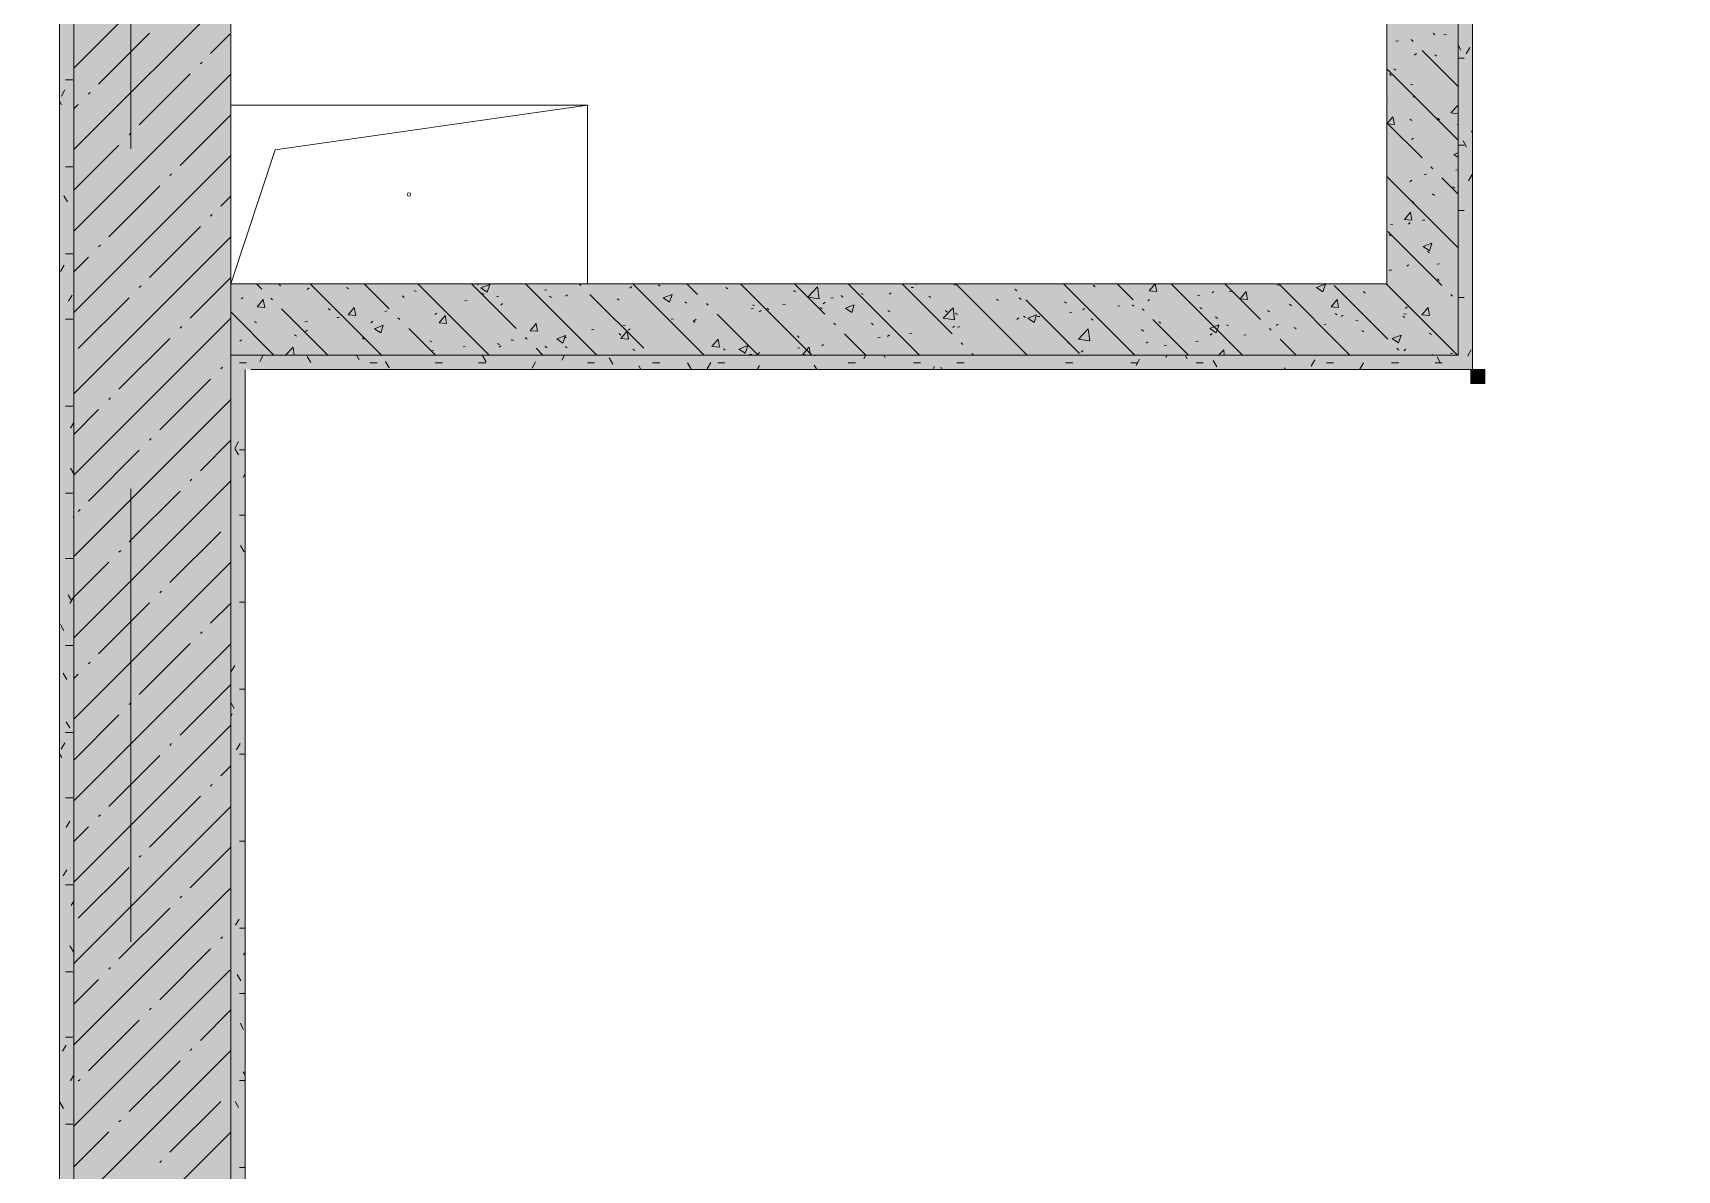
# Model space of a CAD drawing. Header units: millimetres. Extents: x -3817 to 677485, y -22715 to 103890.
# Drawn here: x 75666 to 77971, y 7760 to 9353 of the extents above; entities that cross this region are included whole.
import ezdxf

# ---------------------------------------------------------------- set-up
doc = ezdxf.new("R2010")
doc.units = ezdxf.units.MM
doc.layers.add('PDF _Геометрия', color=7, linetype='Continuous', true_color=0x1d1d1d)
doc.layers.add('PDF _Сплошная заливка', color=7, linetype='Continuous', true_color=0xffffff)

msp = doc.modelspace()

# ---------------------------------------------------------------- hatches: boundary and pattern name
at = {"layer": 'PDF _Сплошная заливка', "transparency": 33554559}
for points in [[(75703.3, 2031.3), (75723.3, 2031.3), (75723.3, 9591.3), (75703.3, 9591.3), (75703.3, 2146.7)], [(75723.3, 5971.3), (75943.3, 5971.3), (75943.3, 9591.3), (75723.3, 9591.3), (75723.3, 6668)], [(77664.2, 8902), (77664.2, 9002), (75943.3, 9002), (75943.3, 8902), (77111.9, 8902)], [(75971.3, 8882), (77684.2, 8882), (77684.2, 8902), (75963.3, 8902), (75963.3, 8882)]]:
    msp.add_hatch(color=256, dxfattribs=at).paths.add_polyline_path(points)

# ---------------------------------------------------------------- linework, layer by layer
at = {"layer": 'PDF _Геометрия', "color": 9, "lineweight": 9, "true_color": 0xc0c0c0}
for points in [[(77971.3, 11011.3), (77684.2, 11011.3), (77664.2, 11011.3), (77664.2, 8902), (75963.3, 8902), (75943.3, 8902), (75943.3, 6259.2), (75943.3, 8902), (77664.2, 8902), (77664.2, 9002), (77664.2, 11011.3)], [(75943.3, 9002), (75943.3, 9432), (77564.2, 9432), (77564.2, 9002)]]:
    msp.add_lwpolyline(points, close=True, dxfattribs=at)
at = {"layer": 'PDF _Геометрия', "color": 7, "lineweight": 9}
for points in [[(77684.2, 8902), (77684.2, 10983.4)], [(76443.3, 9252), (76005.8, 9189.5), (75943.3, 9002), (76443.3, 9002), (76443.3, 9252), (75943.3, 9252), (76443.3, 9252), (76443.3, 9002), (75943.3, 9002), (75943.3, 8902)], [(75963.3, 6069.4), (75963.3, 6259.2), (75963.3, 8882)], [(75971.3, 8882), (77684.2, 8882)]]:
    msp.add_lwpolyline(points, dxfattribs=at)
at = {"layer": 'PDF _Геометрия', "color": 253, "lineweight": 9, "true_color": 0xaaaaaa}
for points in [[(75803.3, 9191), (75803.3, 10778.5)], [(75803.3, 8079.8), (75803.3, 8714.8)]]:
    msp.add_lwpolyline(points, dxfattribs=at)
msp.add_lwpolyline([(73873.3, 7081.1), (73873.3, 7431.3), (75723.3, 7431.3), (75723.3, 9591.3), (72323.3, 9591.3), (72323.3, 7081.1)], close=True, dxfattribs=at)
at = {"layer": 'PDF _Геометрия', "color": 9, "lineweight": 9, "true_color": 0xc0c0c0}
for points in [[(76123.3, 5461.3), (76101.3, 5461.3), (75943.3, 5461.3), (75723.3, 5461.3), (75723.3, 9591.3), (75703.3, 9591.3), (74028.3, 9591.3), (75723.3, 9591.3), (75723.3, 5971.3), (75943.3, 5971.3), (75943.3, 5986.3), (76447.7, 5986.3), (76447.7, 5661.3), (76522.6, 5661.3), (76522.6, 5681.3), (76517.7, 5681.3), (76517.7, 5986.3)], [(75703.3, 9570.4), (75703.3, 2031.3)], [(77684.2, 8882), (77684.2, 8902)]]:
    msp.add_lwpolyline(points, dxfattribs=at)
at = {"layer": 'PDF _Геометрия', "lineweight": 9}
for points in [[(75723.3, 9303.9), (75943.3, 9523.9)], [(75723.3, 9189.9), (75943.3, 9409.9)], [(75758.1, 9281.8), (75829.4, 9353.1)], [(75914.9, 9324.6), (75943.3, 9352.9)], [(75723.3, 9075.8), (75943.3, 9295.8)], [(75815.1, 9224.8), (75886.4, 9296)], [(75900.7, 9310.3), (75903.1, 9312.7)], [(75743.9, 9267.5), (75746.2, 9269.9)], [(75723.3, 9246.9), (75729.6, 9253.3)], [(75872.2, 9167.7), (75943.3, 9238.8)], [(75800.9, 9210.5), (75803.3, 9212.9)], [(75723.3, 9132.9), (75786.6, 9196.2)], [(75723.3, 8961.8), (75943.3, 9181.8)], [(75857.9, 9153.5), (75860.3, 9155.8)], [(75772.4, 9067.9), (75843.7, 9139.2)], [(75929.2, 9110.7), (75943.3, 9124.8)], [(75914.9, 9096.5), (75917.3, 9098.8)], [(75723.3, 8847.7), (75943.3, 9067.7)], [(75829.4, 9010.9), (75900.7, 9082.2)], [(75723.3, 9018.8), (75743.9, 9039.4)], [(75758.1, 9053.7), (75760.5, 9056.1)], [(75815.1, 8996.7), (75817.5, 8999)], [(75886.4, 8953.9), (75943.3, 9010.7)], [(75729.6, 8911.1), (75800.9, 8982.4)], [(75723.3, 8733.7), (75943.3, 8953.7)], [(75786.6, 8854.1), (75857.9, 8925.4)], [(75872.2, 8939.6), (75874.5, 8942)], [(75929.2, 8882.6), (75931.6, 8885)], [(75843.7, 8797.1), (75914.9, 8868.4)], [(75723.3, 8619.7), (75943.3, 8839.7)], [(75772.4, 8839.8), (75774.8, 8842.2)], [(75723.3, 8790.7), (75758.1, 8825.6)], [(75829.4, 8782.8), (75831.8, 8785.2)], [(75743.9, 8697.3), (75815.1, 8768.6)], [(75900.7, 8740), (75943.3, 8782.6)], [(75723.3, 8505.6), (75943.3, 8725.6)], [(75886.4, 8725.8), (75888.8, 8728.2)], [(75800.9, 8640.3), (75872.2, 8711.5)], [(75729.6, 8683), (75732, 8685.4)], [(75857.9, 8583.2), (75929.2, 8654.5)], [(75786.6, 8626), (75789, 8628.4)], [(75723.3, 8562.6), (75772.4, 8611.7)], [(75723.3, 8391.6), (75943.3, 8611.6)], [(75758.1, 8483.4), (75829.4, 8554.7)], [(75843.7, 8569), (75846, 8571.3)], [(75914.9, 8526.2), (75943.3, 8554.5)], [(75900.7, 8512), (75903.1, 8514.3)], [(75723.3, 8277.5), (75943.3, 8497.5)], [(75815.1, 8426.4), (75886.4, 8497.7)], [(75743.9, 8469.2), (75746.2, 8471.6)], [(75723.3, 8448.6), (75729.6, 8454.9)], [(75872.2, 8369.4), (75943.3, 8440.5)], [(75723.3, 8334.5), (75786.6, 8397.9)], [(75800.9, 8412.2), (75803.3, 8414.5)], [(75723.3, 8163.5), (75943.3, 8383.5)], [(75857.9, 8355.1), (75860.3, 8357.5)], [(75772.4, 8269.6), (75843.7, 8340.9)], [(75929.2, 8312.4), (75943.3, 8326.4)], [(75914.9, 8298.1), (75917.3, 8300.5)], [(75829.4, 8212.6), (75900.7, 8283.9)], [(75723.3, 8049.4), (75943.3, 8269.4)], [(75758.1, 8255.3), (75760.5, 8257.7)], [(75723.3, 8220.5), (75743.9, 8241.1)], [(75886.4, 8155.5), (75943.3, 8212.4)], [(75815.1, 8198.3), (75817.5, 8200.7)], [(75729.6, 8112.8), (75800.9, 8184.1)], [(75723.3, 7935.4), (75943.3, 8155.4)], [(75872.2, 8141.3), (75874.5, 8143.7)], [(75786.6, 8055.8), (75857.9, 8127)], [(75843.7, 7998.7), (75914.9, 8070)], [(75929.2, 8084.3), (75931.6, 8086.6)], [(75723.3, 7821.3), (75943.3, 8041.3)], [(75723.3, 7992.4), (75758.1, 8027.2)], [(75772.4, 8041.5), (75774.8, 8043.9)], [(75829.4, 7984.5), (75831.8, 7986.8)], [(75900.7, 7941.7), (75943.3, 7984.3)], [(75743.9, 7898.9), (75815.1, 7970.2)], [(75723.3, 7707.3), (75943.3, 7927.3)], [(75800.9, 7841.9), (75872.2, 7913.2)], [(75886.4, 7927.4), (75888.8, 7929.8)], [(75729.6, 7884.7), (75732, 7887.1)], [(75857.9, 7784.9), (75929.2, 7856.2)], [(75786.6, 7827.7), (75789, 7830)], [(75723.3, 7764.3), (75772.4, 7813.4)], [(75723.3, 7593.2), (75943.3, 7813.2)], [(75843.7, 7770.6), (75846, 7773)]]:
    msp.add_lwpolyline(points, dxfattribs=at)
at = {"layer": 'PDF _Геометрия', "color": 252, "lineweight": 9, "true_color": 0x878787}
for points in [[(77577.1, 9341.9), (77580.4, 9342.3)], [(77601, 9341.6), (77598.5, 9344.1)], [(77629, 9353.1), (77631.5, 9350.9)], [(77644.4, 9350.8), (77647.7, 9351.2)], [(77603.1, 9322.5), (77605.8, 9324.5)], [(77664.2, 9278.4), (77613.6, 9329)], [(77631.7, 9322.9), (77634.5, 9321.1)], [(77664.2, 9203), (77564.2, 9303)], [(77567.9, 9296.3), (77570.4, 9294)], [(77574.3, 9303), (77577.1, 9301.2)], [(77597.6, 9280.6), (77600.9, 9281.1)], [(77564.2, 9259.2), (77564.6, 9259.4)], [(77564.2, 9258), (77564.6, 9259.3)], [(77601, 9263.3), (77603.6, 9265.3)], [(77664.2, 9239.9), (77654, 9241.5), (77664.2, 9252.1)], [(77574.8, 9224.9), (77564.2, 9225.9), (77572.7, 9236.1)], [(77613.6, 9178.2), (77564.2, 9227.6)], [(77574.8, 9224.9), (77572.7, 9236)], [(77596.3, 9232.5), (77599.2, 9230.7)], [(77635.8, 9234.1), (77638.3, 9231.8)], [(77663.1, 9225.3), (77664.2, 9225.4)], [(77598.8, 9204.1), (77601.5, 9206.1)], [(77664.2, 9179), (77658.3, 9183), (77664.2, 9185.3)], [(77616.4, 9155.2), (77619.7, 9155.6)], [(77628.6, 9163.1), (77626.1, 9165.6)], [(77660.9, 9161), (77664.2, 9161.5)], [(77664.2, 9052.1), (77564.2, 9152.1)], [(77564.2, 9140.1), (77564.5, 9139.9)], [(77596.6, 9144.9), (77599.3, 9147)], [(77664.2, 9127.6), (77641.2, 9150.5)], [(77656.6, 9137.7), (77659.4, 9135.9)], [(77599.2, 9117.8), (77602, 9116)], [(77628.5, 9128), (77631, 9125.7)], [(77569.6, 9085), (77572.9, 9085.5)], [(77599.5, 9091.2), (77588.8, 9092.1), (77597.4, 9102.3)], [(77594.5, 9085.7), (77597.1, 9087.8)], [(77599.5, 9091.1), (77597.4, 9102.3)], [(77614.1, 9090.9), (77617.4, 9091.3)], [(77641.2, 8999.6), (77638.9, 9002), (77565.8, 9075.1)], [(77567.4, 9071.2), (77569.9, 9068.9)], [(77623.9, 9048.1), (77615, 9054.1), (77627.5, 9058.9)], [(77621.2, 9047.3), (77624.1, 9045.5)], [(77623.9, 9048), (77627.5, 9058.8)], [(77567.3, 9020.8), (77570.7, 9021.2)], [(77592.3, 9026.5), (77595, 9028.6)], [(77634.7, 9029.6), (77638, 9030.1)], [(75986.7, 8994.6), (75979.4, 9002)], [(76010.6, 9000.7), (76013.4, 8998.9)], [(76050.5, 8994), (76053.1, 8996.1)], [(76154.7, 8902), (76054.7, 9002)], [(76105.5, 8996.7), (76108.3, 8994.9)], [(76165.2, 8967), (76130.2, 9002)], [(76200.4, 8992.7), (76203.2, 8990.9)], [(76305.6, 8902), (76205.6, 9002)], [(76343.7, 8939.3), (76281.1, 9002)], [(76288.7, 9002), (76290.3, 9000.4)], [(76303, 8990.4), (76294.1, 8996.3), (76306.6, 9001.1)], [(76303, 8990.3), (76306.6, 9001.1)], [(76456.5, 8902), (76356.5, 9002)], [(76383.4, 8992.8), (76386.7, 8993.3)], [(76434.3, 8999.6), (76432, 9002)], [(76502.9, 8996), (76505.5, 8998)], [(76607.3, 8902), (76507.3, 9002)], [(76542.6, 9000.5), (76545.4, 8998.7)], [(76597.7, 8987.1), (76582.8, 9002)], [(76637.5, 8996.5), (76640.3, 8994.7)], [(76758.2, 8902), (76658.2, 9002)], [(76732.4, 8992.5), (76735.2, 8990.7)], [(76776.2, 8959.4), (76733.7, 9002)], [(76752.4, 8983.4), (76766.2, 8997.8)], [(76768.2, 8980.9), (76766.2, 8997.8)], [(76909.1, 8902), (76809.1, 9002)], [(76954.8, 8931.8), (76884.6, 9002)], [(76897.2, 8996.5), (76900.5, 8996.9)], [(76904.2, 9002), (76905.1, 9001.1)], [(76957.8, 8999.9), (76960.4, 9001.9)], [(77059.9, 8902), (76960, 9002)], [(77045.3, 8992.1), (77042.8, 8994.6)], [(77210.8, 8902), (77110.8, 9002)], [(77152.6, 9000), (77155.1, 8997.7)], [(77208.7, 8979.5), (77186.3, 9002)], [(77230.9, 8991.9), (77239.4, 9002)], [(77230.9, 8991.9), (77241.5, 8990.9)], [(77241.6, 8990.9), (77239.5, 9002)], [(77361.7, 8902), (77261.7, 9002)], [(77318.9, 8989.3), (77321.5, 8991.3)], [(77387.3, 8951.9), (77337.2, 9002)], [(77343.2, 8991.3), (77346.5, 8991.7)], [(77410.5, 9000.1), (77413.9, 9000.6)], [(77512.6, 8902), (77412.6, 9002)], [(77474.5, 8990.8), (77465.6, 8996.7), (77478.1, 9001.5)], [(77474.5, 8990.7), (77478.1, 9001.4)], [(77565.8, 8924.2), (77490.3, 8999.6)], [(77531.6, 8991.1), (77534.1, 8988.9)], [(77663.4, 8902), (77563.4, 9002)], [(77635.3, 9008.9), (77637.8, 9006.7)], [(75958.1, 8980.7), (75960.8, 8982.8)], [(75990.9, 8968.8), (75980.3, 8969.7), (75988.9, 8979.9)], [(75990.9, 8968.7), (75988.9, 8979.8)], [(76001.8, 8979.5), (75999.3, 8982)], [(76118.5, 8957.6), (76107.8, 8958.5), (76116.4, 8968.7)], [(76118.5, 8957.5), (76116.4, 8968.7)], [(76184.2, 8984.9), (76186.6, 8982.6)], [(76271.5, 8978.1), (76274.9, 8978.5)], [(76295.3, 8988.7), (76298.1, 8986.9)], [(76316, 8984), (76319.4, 8984.4)], [(76321.8, 8972.1), (76324.4, 8974.1)], [(76390.2, 8984.7), (76393.1, 8982.9)], [(76413.1, 8984.6), (76415.7, 8986.6)], [(76522.3, 8911.6), (76446.8, 8987.1)], [(76485.1, 8980.7), (76488, 8978.9)], [(76558.5, 8976.1), (76549.7, 8982.1), (76562.1, 8986.9)], [(76558.5, 8976.1), (76562.1, 8986.8)], [(76580.1, 8976.6), (76582.9, 8974.8)], [(76612.8, 8972), (76610.3, 8974.5)], [(76675, 8972.6), (76677.8, 8970.8)], [(76717.5, 8972.9), (76720.9, 8973.3)], [(76752.4, 8983.4), (76768.2, 8980.9)], [(76769.9, 8968.6), (76772.7, 8966.8)], [(76774.1, 8974), (76776.8, 8976.1)], [(76784.9, 8981.7), (76788.2, 8982.2)], [(76799, 8985.6), (76801.4, 8983.3)], [(76814, 8961.9), (76805.2, 8967.9), (76817.6, 8972.6)], [(76814, 8961.8), (76817.6, 8972.6)], [(76827.3, 8988.5), (76830.1, 8986.7)], [(76866.5, 8987.4), (76869.2, 8989.4)], [(76922.2, 8984.5), (76925.1, 8982.7)], [(76958, 8951.5), (76942.1, 8953.9), (76956, 8968.4)], [(76958, 8951.4), (76956, 8968.3)], [(77017.1, 8980.5), (77020, 8978.7)], [(77048.9, 8982.2), (77051.4, 8979.9)], [(77133.3, 8904.1), (77057.9, 8979.5)], [(77112.1, 8976.5), (77114.9, 8974.7)], [(77186.4, 8970.6), (77189.7, 8971.1)], [(77207, 8972.5), (77209.8, 8970.7)], [(77229.1, 8977.9), (77231.7, 8980)], [(77298.7, 8985.4), (77302, 8985.8)], [(77301.9, 8968.5), (77304.7, 8966.6)], [(77369.1, 8979.8), (77358.5, 8980.7), (77367, 8990.9)], [(77369.1, 8979.7), (77367, 8990.8)], [(77427.9, 8973.3), (77430.4, 8971.1)], [(77496.6, 8968.6), (77486, 8969.5), (77494.6, 8979.8)], [(77496.6, 8968.5), (77494.6, 8979.7)], [(77590.2, 8967.3), (77592.8, 8969.4)], [(77613.5, 8958.4), (77622.1, 8968.6)], [(77624.1, 8957.4), (77622.1, 8968.5)], [(77656.3, 8984.6), (77653.8, 8987.1)], [(76003.9, 8902), (75943.3, 8962.6)], [(75976.8, 8949.3), (75979.2, 8947)], [(76079.4, 8902), (76014.4, 8967)], [(76047.4, 8948.6), (76050.7, 8949)], [(76080.5, 8967.1), (76082.9, 8964.8)], [(76091.9, 8954.5), (76095.2, 8954.9)], [(76139.6, 8947.4), (76142.3, 8949.4)], [(76159.2, 8963.3), (76162.6, 8963.8)], [(76180.3, 8951.9), (76177.8, 8954.4)], [(76229.4, 8958.8), (76232.1, 8960.8)], [(76246, 8946.4), (76235.4, 8947.4), (76243.9, 8957.6)], [(76246, 8946.4), (76243.9, 8957.5)], [(76373.5, 8935.3), (76362.9, 8936.2), (76371.5, 8946.4)], [(76373.5, 8935.2), (76371.5, 8946.4)], [(76560.7, 8952.2), (76564.1, 8952.7)], [(76591.6, 8950), (76594, 8947.7)], [(76593.1, 8950.1), (76595.7, 8952.2)], [(76682.8, 8902), (76625.4, 8959.4)], [(76673, 8967), (76676.4, 8967.4)], [(76684.3, 8962.6), (76687, 8964.7)], [(76695.3, 8967.8), (76697.7, 8965.5)], [(76791.3, 8944.3), (76788.8, 8946.8)], [(76841.6, 8946.6), (76844, 8944.3)], [(76864.8, 8964.6), (76867.6, 8962.8)], [(76945.3, 8964.4), (76947.7, 8962.1)], [(76959.7, 8960.6), (76962.5, 8958.8)], [(77045.4, 8952.1), (77048.1, 8954.1)], [(77054.6, 8956.6), (77057.5, 8954.8)], [(77069.6, 8947.7), (77060.7, 8953.6), (77073.2, 8958.4)], [(77069.6, 8947.6), (77073.2, 8958.3)], [(77074.5, 8955.9), (77077.9, 8956.3)], [(77119.1, 8961.8), (77122.4, 8962.2)], [(77137.8, 8965.4), (77140.4, 8967.4)], [(77149.5, 8952.6), (77152.4, 8950.8)], [(77223.8, 8964.4), (77221.3, 8967)], [(77286.3, 8902), (77236.4, 8951.9)], [(77244.5, 8948.6), (77247.3, 8946.8)], [(77324.2, 8955.5), (77326.7, 8953.3)], [(77396.8, 8964.4), (77399.6, 8962.6)], [(77409.1, 8943.4), (77411.7, 8945.5)], [(77476, 8944.8), (77479.4, 8945.2)], [(77491.7, 8960.4), (77494.5, 8958.6)], [(77500.3, 8956), (77503, 8958)], [(77520.6, 8950.6), (77523.9, 8951.1)], [(77586.6, 8956.4), (77589.4, 8954.6)], [(77587.9, 8959.5), (77591.2, 8959.9)], [(77613.5, 8958.4), (77624.1, 8957.4)], [(75956, 8921.5), (75958.6, 8923.6)], [(76032.6, 8930.2), (76035.5, 8928.4)], [(76048.3, 8934.9), (76051, 8936.9)], [(76127.5, 8926.2), (76130.4, 8924.4)], [(76153.6, 8933), (76144.8, 8939), (76157.2, 8943.8)], [(76153.6, 8933), (76157.2, 8943.7)], [(76230.2, 8902), (76192.9, 8939.3)], [(76222.5, 8922.2), (76225.3, 8920.4)], [(76336.6, 8922.7), (76339.9, 8923.1)], [(76358.8, 8924.2), (76356.3, 8926.7)], [(76409.1, 8918.8), (76400.3, 8924.8), (76412.7, 8929.5)], [(76409.1, 8918.7), (76412.7, 8929.5)], [(76410.9, 8925.4), (76413.6, 8927.5)], [(76448.9, 8937.5), (76452.2, 8937.9)], [(76487.9, 8932.2), (76490.4, 8929.9)], [(76501, 8924.1), (76490.4, 8925.1), (76499, 8935.3)], [(76493.4, 8943.4), (76496.7, 8943.8)], [(76501.1, 8924.1), (76499, 8935.2)], [(76500.7, 8936.8), (76503.4, 8938.8)], [(76628.6, 8913), (76617.9, 8913.9), (76626.5, 8924.1)], [(76628.6, 8912.9), (76626.5, 8924.1)], [(76737.9, 8928.8), (76740.3, 8926.5)], [(76833.7, 8902), (76803.9, 8931.8)], [(76850.4, 8926.4), (76853.7, 8926.8)], [(76864.3, 8928.2), (76867, 8930.2)], [(76894.9, 8932.2), (76898.2, 8932.7)], [(76955.6, 8940.7), (76958.3, 8942.7)], [(76962.3, 8941.1), (76965.6, 8941.5)], [(77147.7, 8922.1), (77131.9, 8924.5), (77145.7, 8939)], [(77147.7, 8922), (77145.7, 8938.9)], [(77220.5, 8937.7), (77223, 8935.5)], [(77325.1, 8933.4), (77316.2, 8939.4), (77328.7, 8944.2)], [(77316.7, 8930.1), (77319.4, 8932.2)], [(77325.1, 8933.4), (77328.7, 8944.1)], [(77339.4, 8944.6), (77342.2, 8942.8)], [(77363.8, 8930), (77367.1, 8930.4)], [(77402.3, 8936.8), (77399.8, 8939.3)], [(77437.2, 8902), (77414.9, 8924.2)], [(77434.3, 8940.6), (77437.1, 8938.8)], [(77529.2, 8936.5), (77532, 8934.7)], [(77580.6, 8919.2), (77571.8, 8925.1), (77584.2, 8929.9)], [(77580.6, 8919.1), (77584.2, 8929.9)], [(77624.1, 8932.5), (77626.9, 8930.7)], [(76020.3, 8902), (76030.8, 8912.9)], [(76032.1, 8902), (76030.8, 8912.9)], [(76224.8, 8908), (76228.1, 8908.4)], [(76269.3, 8913.8), (76272.6, 8914.3)], [(76317.4, 8918.2), (76320.2, 8916.4)], [(76319.6, 8912.9), (76322.3, 8914.9)], [(76381.1, 8902), (76371.4, 8911.6)], [(76384.2, 8914.4), (76386.7, 8912.1)], [(76412.3, 8914.2), (76415.1, 8912.4)], [(76507.2, 8910.2), (76510, 8908.4)], [(76602.1, 8906.1), (76604.9, 8904.3)], [(76634.2, 8911), (76636.7, 8908.7)], [(76664.6, 8904.5), (76655.8, 8910.5), (76668.2, 8915.3)], [(76664.6, 8904.5), (76668.3, 8915.2)], [(76670.8, 8902.7), (76674.1, 8903.2)], [(76682.2, 8903.5), (76684.8, 8905.5)], [(76697, 8902.1), (76697.3, 8902)], [(76738.1, 8911.6), (76741.4, 8912)], [(76754.4, 8902), (76745.5, 8902.7), (76754, 8913)], [(76756.1, 8902), (76754.1, 8912.9)], [(76772, 8914.8), (76774.6, 8916.9)], [(76969.9, 8916.7), (76967.3, 8919.2)], [(76984.6, 8902), (76982.4, 8904.1)], [(77013.2, 8902.1), (77013.4, 8902)], [(77116.8, 8919.9), (77119.3, 8917.7)], [(77135.6, 8906.2), (77138.3, 8908.3)], [(77226.9, 8918.7), (77229.6, 8920.8)], [(77251.9, 8915.3), (77255.2, 8915.7)], [(77296.4, 8921.1), (77299.7, 8921.6)], [(77328.2, 8902), (77335.5, 8909.5)], [(77336.4, 8902), (77335.5, 8909.5)], [(77580.9, 8909.1), (77578.4, 8911.6)], [(77588, 8908.2), (77590.7, 8910.2)], [(77628, 8902.8), (77628.9, 8902)], [(77653.4, 8904.2), (77656.7, 8904.6)]]:
    msp.add_lwpolyline(points, dxfattribs=at)
at = {"layer": 'PDF _Геометрия', "color": 253, "lineweight": 9, "true_color": 0x9b9b9b}
for points in [[(77667.9, 9329.5), (77664.2, 9336.1)], [(77664.2, 9318), (77672.5, 9318)], [(77680.8, 9332.8), (77675.7, 9324.1)], [(75710.8, 9273.5), (75705.8, 9264.8)], [(75711.7, 9287.5), (75721.8, 9287.5)], [(75706.1, 9252.8), (75703.3, 9257.7)], [(77676.1, 9193.5), (77671.1, 9202.2)], [(77684.2, 9216.7), (77682.8, 9214.4)], [(77664.2, 9196.1), (77672.5, 9196.1)], [(75711.7, 9165.6), (75721.8, 9165.6)], [(77683.8, 9155.1), (77678.7, 9146.4)], [(75714.3, 9116.7), (75709.3, 9125.4)], [(77664.2, 9104.6), (77672.5, 9104.6)], [(75711.7, 9043.7), (75721.8, 9043.7)], [(75709.7, 9027.8), (75704.7, 9019.1)], [(75720.9, 8986.1), (75715.8, 8977.4)], [(77664.2, 8982.7), (77672.5, 8982.7)], [(75711.7, 8952.2), (75721.8, 8952.2)], [(75988.9, 8901.8), (75983.9, 8893.1)], [(76055.5, 8891.4), (76050.5, 8900.1)], [(76123.6, 8895.5), (76119.8, 8902)], [(76301.3, 8892.5), (76296.3, 8901.2)], [(76411.4, 8902), (76407.3, 8895)], [(76763.3, 8902), (76762.7, 8900.9)], [(76833.7, 8902), (76830.8, 8896.9)], [(76860.8, 8898.7), (76858.9, 8902)], [(77256.1, 8902), (77254.2, 8898.7)], [(77284.2, 8896.8), (77281.3, 8902)], [(77639.6, 8890.9), (77634.6, 8899.6)], [(77682.7, 8909.4), (77678.4, 8902), (77677.6, 8900.6)], [(75955.6, 8891.3), (75963.3, 8891.3), (75965.6, 8891.3)], [(76083.3, 8882.4), (76083.1, 8882)], [(76138.5, 8891.3), (76148.5, 8891.3)], [(76165.2, 8884.3), (76160.2, 8893)], [(76229.9, 8891.3), (76240, 8891.3)], [(76290.9, 8891.3), (76300.9, 8891.3)], [(76370.7, 8892.5), (76365.7, 8883.8)], [(76443.3, 8891.3), (76453.3, 8891.3)], [(76479, 8889.5), (76474, 8898.2)], [(76518.5, 8882), (76515.6, 8887)], [(76534.7, 8891.3), (76544.8, 8891.3)], [(76588.7, 8882.4), (76583.6, 8891.1)], [(76616.5, 8891.4), (76611.4, 8882.7)], [(76626.1, 8891.3), (76636.2, 8891.3)], [(76684.5, 8887.3), (76681.4, 8882)], [(76764.9, 8882), (76761.3, 8888.1)], [(76809, 8891.3), (76819.1, 8891.3)], [(76900.5, 8891.3), (76910.5, 8891.3)], [(76930.2, 8886.2), (76927.8, 8882)], [(76940.9, 8882), (76939, 8885.1)], [(76961.4, 8891.3), (76971.5, 8891.3)], [(76998.3, 8882.2), (76998.1, 8882)], [(77113.8, 8891.3), (77123.9, 8891.3)], [(77205.3, 8891.3), (77215.3, 8891.3)], [(77217.6, 8896.3), (77212.6, 8887.6)], [(77296.7, 8891.3), (77306.8, 8891.3)], [(77325.9, 8885.7), (77320.8, 8894.4)], [(77421.7, 8884), (77420.5, 8882)], [(77463.3, 8895.2), (77458.3, 8886.5)], [(77479.6, 8891.3), (77489.6, 8891.3)], [(77531.4, 8891.1), (77526.3, 8882.4)], [(77571, 8891.3), (77581.1, 8891.3)], [(77632, 8891.3), (77642, 8891.3)], [(75723.3, 8868.4), (75722.9, 8867.8)], [(75711.7, 8830.3), (75721.8, 8830.3)], [(75723.3, 8807.4), (75718.8, 8799.7)], [(75954, 8762.4), (75949, 8771.1)], [(75954.4, 8780.9), (75949.3, 8772.2)], [(75955.6, 8769.4), (75963.3, 8769.4)], [(75723.3, 8735.4), (75718.5, 8743.6)], [(75963.3, 8735.4), (75960.5, 8730.6)], [(75711.7, 8708.4), (75721.8, 8708.4)], [(75723.3, 8674.4), (75722.6, 8675.6)], [(75955.6, 8677.9), (75963.3, 8677.9)], [(75962.2, 8626.3), (75957.2, 8635)], [(75711.7, 8617), (75721.8, 8617)], [(75720.6, 8557.2), (75715.5, 8565.9)], [(75722.8, 8562.7), (75717.7, 8554)], [(75955.6, 8556), (75963.3, 8556)], [(75709.4, 8515.6), (75704.4, 8524.3)], [(75711.7, 8495), (75721.8, 8495)], [(75949.2, 8467.2), (75944.1, 8458.5)], [(75713.5, 8447.5), (75708.5, 8456.2)], [(75948.1, 8407), (75943.3, 8415.3)], [(75955.6, 8434.1), (75963.3, 8434.1)], [(75945.1, 8399.1), (75943.3, 8396)], [(75711.7, 8373.1), (75721.8, 8373.1)], [(75717.6, 8379.5), (75712.5, 8388.2)], [(75710.5, 8358.6), (75705.5, 8349.9)], [(75956.3, 8357.5), (75951.2, 8348.8)], [(75706.4, 8337.9), (75703.3, 8343.3)], [(75955.6, 8342.6), (75963.3, 8342.6)], [(75711.7, 8281.7), (75721.8, 8281.7)], [(75717.6, 8248.9), (75712.6, 8240.2)], [(75955.6, 8220.7), (75963.3, 8220.7)], [(75713.5, 8180.9), (75708.5, 8172.2)], [(75703.4, 8160.1), (75703.3, 8160.4)], [(75711.7, 8159.8), (75721.8, 8159.8)], [(75944, 8153.4), (75943.3, 8152.1)], [(75723.3, 8136.8), (75719.6, 8130.6)], [(75955.2, 8111.8), (75950.1, 8103.1)], [(75955.6, 8098.8), (75963.3, 8098.8)], [(75722.7, 8065.7), (75717.7, 8074.4)], [(75963.3, 8064.9), (75961.3, 8061.4)], [(75711.7, 8037.8), (75721.8, 8037.8)], [(75957.3, 8025.2), (75952.3, 8033.9)], [(75955.6, 8007.3), (75963.3, 8007.3)], [(75961.4, 7957.1), (75956.4, 7965.9)], [(75712.4, 7935.2), (75707.4, 7926.5)], [(75711.7, 7946.4), (75721.8, 7946.4)], [(75723.3, 7893), (75718.5, 7884.8)], [(75955.6, 7885.4), (75963.3, 7885.4)], [(75963.3, 7893), (75960.5, 7897.8)], [(75708.6, 7846.4), (75703.6, 7855.1)], [(75954.3, 7847.5), (75949.3, 7856.2)], [(75711.7, 7824.5), (75721.8, 7824.5)], [(75955.6, 7763.5), (75963.3, 7763.5)]]:
    msp.add_lwpolyline(points, dxfattribs=at)
at = {"layer": 'PDF _Геометрия', "color": 7, "lineweight": 20}
msp.add_lwpolyline([(77701.7, 8882), (77682.2, 8882), (77682.2, 8862), (77701.7, 8862)], close=True, dxfattribs=at)
at = {"layer": 'PDF _Геометрия', "color": 7, "lineweight": 9}
msp.add_circle((76193.3, 9127), 2.5, dxfattribs=at)
at = {"layer": 'PDF _Сплошная заливка', "lineweight": 35, "transparency": 33554559}
for points in [[(77664.2, 9002), (77664.2, 11011.3), (77564.2, 9002), (77564.2, 11011.3)], [(77684.2, 8902), (77684.2, 11011.3), (77664.2, 8902), (77664.2, 11011.3)], [(75963.3, 6056.3), (75963.3, 8902), (75943.3, 6056.3), (75943.3, 8902)]]:
    msp.add_solid(points, dxfattribs=at)
at = {"layer": 'PDF _Сплошная заливка', "color": 1, "lineweight": 35, "transparency": 33554559}
msp.add_solid([(77701.7, 8862), (77701.7, 8882), (77682.2, 8862), (77682.2, 8882)], dxfattribs=at)

doc.saveas('drawing.dxf')
